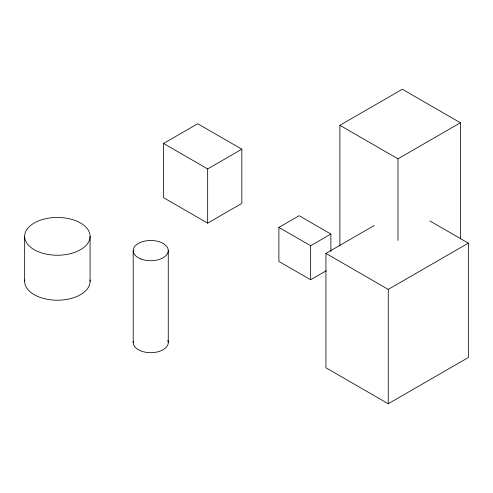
<?xml version="1.0" encoding="UTF-8"?>
<svg xmlns="http://www.w3.org/2000/svg" width="493" height="493" viewBox="0 0 493 493"><rect width="100%" height="100%" fill="white"/><g stroke="black" fill="none" stroke-linecap="round" stroke-linejoin="round"><path stroke-width="0.74" d="M163.559 143.469L197.73 123.743L241.835 149.2L241.835 203.399L207.658 223.132L163.559 197.668L163.559 143.469L207.658 168.933L241.835 149.2M339.887 246.106L339.887 125.302L402.343 89.245L460.419 122.775L460.419 238.963M326.317 270.706L310.645 279.753L278.89 261.419L278.89 227.415L299.128 215.724L330.883 234.058L330.883 251.442M339.887 125.302L397.968 158.832L460.419 122.775M278.89 227.415L310.645 245.748L330.883 234.058M429.896 220.944L468.35 243.141L468.35 357.505L388.244 403.755L325.928 367.772L325.928 253.408L374.255 225.511M325.928 253.408L388.244 289.391L468.35 243.141M397.968 158.832L397.968 240.393M388.244 289.391L388.244 403.755M310.645 245.748L310.645 279.753M207.658 168.933L207.658 223.132M168.261 250.506L168.261 342.462M133.202 250.703L133.202 342.66M90.083 236.35A32.717 18.888 0 0 1 41.011 252.712A32.717 18.888 0 0 1 41.011 219.989A32.717 18.888 0 0 1 90.083 236.35L90.083 281.33M24.65 236.35L24.65 281.33M167.83 340.312A17.532 10.119 0 0 1 151.53 352.674A17.532 10.119 0 0 1 133.356 341.218M90.003 279.981A32.717 18.888 0 0 1 57.367 300.219A32.717 18.888 0 0 1 24.736 279.981M141.047 259.041A17.532 10.119 0 0 0 168.23 251.227A17.532 10.119 0 0 0 142.921 241.539A17.532 10.119 0 0 0 141.047 259.041"/></g></svg>
